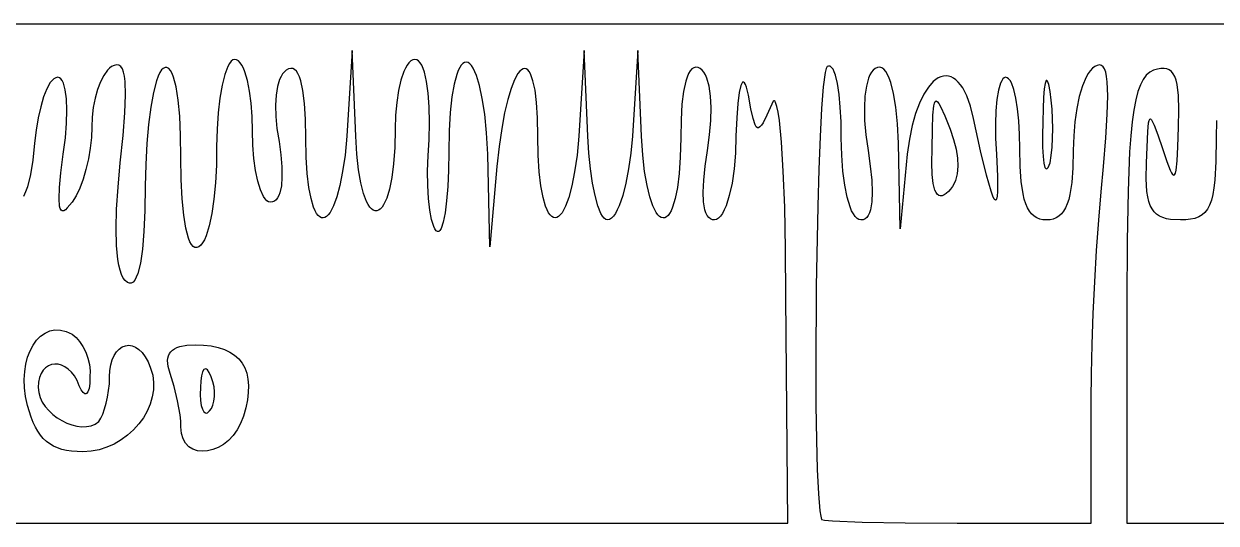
# Model space of a CAD drawing. Extents: x 27 to 7227, y -6929 to 395.
# Drawn here: x 2625 to 3155, y -6135 to -5913 of the extents above; entities that cross this region are included whole.
import ezdxf

# ---------------------------------------------------------------- set-up
doc = ezdxf.new("R2010")
doc.units = 0

msp = doc.modelspace()

# ---------------------------------------------------------------- linework, layer by layer
at = {"layer": 'Layer 1'}
for p, q in [((27.4645, -5913.03305), (3627.1245, -5913.03305)), ((2770.6638, -5924.93895), (2768.28255, -5963.03895)), ((2772.2513, -5963.03895), (2770.6638, -5924.93895)), ((2873.8513, -5924.9389), (2871.47005, -5963.0389)), ((2875.4388, -5963.0389), (2873.8513, -5924.9389)), ((2897.6638, -5924.9389), (2895.28255, -5963.0389)), ((2899.2513, -5963.0389), (2897.6638, -5924.9389)), ((2661.765071, -5933.665451), (2660.134162, -5935.964541)), ((2662.624708, -5932.778101), (2661.765071, -5933.665451)), ((2663.5076, -5932.0826), (2662.624708, -5932.778101)), ((2664.773027, -5931.517509), (2663.5076, -5932.0826)), ((2665.891951, -5931.319839), (2664.773027, -5931.517509)), ((2666.866697, -5931.503543), (2665.891951, -5931.319839)), ((2667.699592, -5932.082572), (2666.866697, -5931.503543)), ((2668.392961, -5933.07088), (2667.699592, -5932.082572)), ((2668.949128, -5934.482418), (2668.392961, -5933.07088)), ((2685.783178, -5933.56938), (2685.04582, -5934.73675)), ((2686.52635, -5932.8764), (2685.783178, -5933.56938)), ((2687.400328, -5932.493672), (2686.52635, -5932.8764)), ((2688.234773, -5932.530687), (2687.400328, -5932.493672)), ((2689.02736, -5932.979305), (2688.234773, -5932.530687)), ((2689.775764, -5933.831388), (2689.02736, -5932.979305)), ((2690.477659, -5935.078795), (2689.775764, -5933.831388)), ((2715.361799, -5931.971078), (2714.020796, -5935.563105)), ((2716.070089, -5930.6605), (2715.361799, -5931.971078)), ((2716.79582, -5929.6999), (2716.070089, -5930.6605)), ((2717.533178, -5929.109044), (2716.79582, -5929.6999)), ((2718.27635, -5928.9077), (2717.533178, -5929.109044)), ((2719.150328, -5929.072419), (2718.27635, -5928.9077)), ((2719.984773, -5929.555722), (2719.150328, -5929.072419)), ((2720.77736, -5930.341333), (2719.984773, -5929.555722)), ((2721.525764, -5931.412973), (2720.77736, -5930.341333)), ((2722.227659, -5932.754364), (2721.525764, -5931.412973)), ((2722.88072, -5934.349228), (2722.227659, -5932.754364)), ((2741.2951, -5933.6702), (2740.439726, -5934.375583)), ((2742.308798, -5933.093305), (2741.2951, -5933.6702)), ((2743.265522, -5932.850109), (2742.308798, -5933.093305)), ((2744.164111, -5932.939449), (2743.265522, -5932.850109)), ((2745.003401, -5933.360163), (2744.164111, -5932.939449)), ((2745.782229, -5934.111087), (2745.003401, -5933.360163)), ((2794.309644, -5932.73019), (2793.589532, -5934.307418)), ((2795.071612, -5931.40062), (2794.309644, -5932.73019)), ((2795.870789, -5930.336151), (2795.071612, -5931.40062)), ((2796.702521, -5929.554222), (2795.870789, -5930.336151)), ((2797.562158, -5929.072275), (2796.702521, -5929.554222)), ((2798.44505, -5928.90775), (2797.562158, -5929.072275)), ((2799.30992, -5929.073438), (2798.44505, -5928.90775)), ((2800.117816, -5929.563524), (2799.30992, -5929.073438)), ((2800.867577, -5930.367545), (2800.117816, -5929.563524)), ((2801.558038, -5931.475036), (2800.867577, -5930.367545)), ((2802.188039, -5932.875533), (2801.558038, -5931.475036)), ((2802.756415, -5934.558571), (2802.188039, -5932.875533)), ((2817.744042, -5933.871621), (2817.096818, -5935.578251)), ((2818.423675, -5932.482704), (2817.744042, -5933.871621)), ((2819.130633, -5931.411209), (2818.423675, -5932.482704)), ((2819.859828, -5930.656847), (2819.130633, -5931.411209)), ((2820.606173, -5930.219326), (2819.859828, -5930.656847)), ((2821.364581, -5930.098356), (2820.606173, -5930.219326)), ((2822.129966, -5930.293646), (2821.364581, -5930.098356)), ((2822.89724, -5930.804905), (2822.129966, -5930.293646)), ((2823.661316, -5931.631842), (2822.89724, -5930.804905)), ((2824.417108, -5932.774167), (2823.661316, -5931.631842)), ((2825.883491, -5936.003818), (2824.417108, -5932.774167)), ((2845.871637, -5933.4717), (2845.121196, -5934.171127)), ((2846.608126, -5933.055977), (2845.871637, -5933.4717)), ((2847.326592, -5932.927156), (2846.608126, -5933.055977)), ((2848.022967, -5933.088433), (2847.326592, -5932.927156)), ((2848.69318, -5933.543007), (2848.022967, -5933.088433)), ((2849.333162, -5934.294074), (2848.69318, -5933.543007)), ((2920.957921, -5934.013007), (2920.240717, -5935.206538)), ((2921.736749, -5933.136898), (2920.957921, -5934.013007)), ((2922.576039, -5932.5817), (2921.736749, -5933.136898)), ((2923.474628, -5932.350901), (2922.576039, -5932.5817)), ((2924.431352, -5932.447988), (2923.474628, -5932.350901)), ((2925.44505, -5932.87645), (2924.431352, -5932.447988)), ((2926.300424, -5933.600437), (2925.44505, -5932.87645)), ((2927.079059, -5934.575571), (2926.300424, -5933.600437)), ((2981.361787, -5932.841678), (2980.937249, -5934.626358)), ((2981.80115, -5932.0831), (2981.361787, -5932.841678)), ((2982.526493, -5931.829247), (2981.80115, -5932.0831)), ((2983.213467, -5931.949787), (2982.526493, -5931.829247)), ((2983.860908, -5932.428442), (2983.213467, -5931.949787)), ((2984.467654, -5933.248934), (2983.860908, -5932.428442)), ((2985.032542, -5934.394986), (2984.467654, -5933.248934)), ((3002.377026, -5933.600787), (3001.598391, -5934.575921)), ((3003.2324, -5932.8768), (3002.377026, -5933.600787)), ((3004.255197, -5932.45764), (3003.2324, -5932.8768)), ((3005.238463, -5932.38846), (3004.255197, -5932.45764)), ((3006.179871, -5932.665771), (3005.238463, -5932.38846)), ((3007.077098, -5933.286084), (3006.179871, -5932.665771)), ((3007.927816, -5934.245913), (3007.077098, -5933.286084)), ((3098.858971, -5933.881342), (3097.921238, -5935.208395)), ((3099.840888, -5932.833342), (3098.858971, -5933.881342)), ((3100.8635, -5932.083), (3099.840888, -5932.833342)), ((3101.9894, -5931.518297), (3100.8635, -5932.083)), ((3102.987401, -5931.32334), (3101.9894, -5931.518297)), ((3103.859829, -5931.514407), (3102.987401, -5931.32334)), ((3104.609008, -5932.107777), (3103.859829, -5931.514407)), ((3105.237264, -5933.119726), (3104.609008, -5932.107777)), ((3105.746923, -5934.566534), (3105.237264, -5933.119726)), ((3127.0572, -5933.6694), (3125.353816, -5934.601514)), ((3128.760391, -5933.178538), (3127.0572, -5933.6694)), ((3130.301963, -5932.905104), (3128.760391, -5933.178538)), ((3131.687731, -5932.861887), (3130.301963, -5932.905104)), ((3132.923509, -5933.061678), (3131.687731, -5932.861887)), ((3134.015109, -5933.517267), (3132.923509, -5933.061678)), ((3134.968345, -5934.241445), (3134.015109, -5933.517267)), ((2636.296859, -5939.201538), (2634.755869, -5941.951749)), ((2637.110374, -5938.195013), (2636.296859, -5939.201538)), ((2637.94947, -5937.455913), (2637.110374, -5938.195013)), ((2638.811821, -5937.000516), (2637.94947, -5937.455913)), ((2639.6951, -5936.8451), (2638.811821, -5937.000516)), ((2640.410754, -5937.010399), (2639.6951, -5936.8451)), ((2641.067109, -5937.497769), (2640.410754, -5937.010399)), ((2641.660678, -5938.294421), (2641.067109, -5937.497769)), ((2642.187971, -5939.387566), (2641.660678, -5938.294421)), ((2658.652082, -5938.877547), (2657.356037, -5942.30215)), ((2660.134162, -5935.964541), (2658.652082, -5938.877547)), ((2669.37042, -5936.331141), (2668.949128, -5934.482418)), ((2669.659162, -5938.631), (2669.37042, -5936.331141)), ((2669.848298, -5944.639938), (2669.659162, -5938.631)), ((2683.611799, -5938.383034), (2682.270796, -5943.592012)), ((2684.320089, -5936.350602), (2683.611799, -5938.383034)), ((2685.04582, -5934.73675), (2684.320089, -5936.350602)), ((2691.13072, -5936.713388), (2690.477659, -5935.078795)), ((2692.281037, -5941.111575), (2691.13072, -5936.713388)), ((2714.020796, -5935.563105), (2712.819319, -5940.31785)), ((2724.031037, -5938.234263), (2722.88072, -5934.349228)), ((2724.958113, -5942.937851), (2724.031037, -5938.234263)), ((2738.343342, -5937.738169), (2737.360456, -5940.925571)), ((2738.961522, -5936.418869), (2738.343342, -5937.738169)), ((2739.661091, -5935.294907), (2738.961522, -5936.418869)), ((2740.439726, -5934.375583), (2739.661091, -5935.294907)), ((2746.499433, -5935.191059), (2745.782229, -5934.111087)), ((2747.153851, -5936.598918), (2746.499433, -5935.191059)), ((2747.744319, -5938.3335), (2747.153851, -5936.598918)), ((2748.728755, -5942.778184), (2747.744319, -5938.3335)), ((2792.293487, -5938.135088), (2791.220685, -5942.744103)), ((2793.589532, -5934.307418), (2792.293487, -5938.135088)), ((2803.703644, -5938.730413), (2802.756415, -5934.558571)), ((2804.390424, -5943.906847), (2803.703644, -5938.730413)), ((2817.096818, -5935.578251), (2815.919952, -5939.945815)), ((2827.255695, -5940.491532), (2825.883491, -5936.003818)), ((2842.826853, -5937.939656), (2841.302136, -5941.811907)), ((2844.360872, -5935.15106), (2842.826853, -5937.939656)), ((2845.121196, -5934.171127), (2844.360872, -5935.15106)), ((2849.938845, -5935.344833), (2849.333162, -5934.294074)), ((2851.03103, -5938.358216), (2849.938845, -5935.344833)), ((2851.937179, -5942.608733), (2851.03103, -5938.358216)), ((2918.995831, -5938.531913), (2918.011395, -5943.085117)), ((2919.586299, -5936.714002), (2918.995831, -5938.531913)), ((2920.240717, -5935.206538), (2919.586299, -5936.714002)), ((2927.778628, -5935.792551), (2927.079059, -5934.575571)), ((2928.396808, -5937.242075), (2927.778628, -5935.792551)), ((2929.379694, -5940.801548), (2928.396808, -5937.242075)), ((2944.28111, -5939.048236), (2943.883847, -5939.572426)), ((2944.692325, -5938.944949), (2944.28111, -5939.048236)), ((2945.115167, -5939.263727), (2944.692325, -5938.944949)), ((2945.547311, -5940.005734), (2945.115167, -5939.263727)), ((2980.937249, -5934.626358), (2980.136135, -5941.006598)), ((2985.554409, -5935.850321), (2985.032542, -5934.394986)), ((2986.464431, -5939.623725), (2985.554409, -5935.850321)), ((3000.280642, -5937.242425), (2999.297756, -5940.801898)), ((3000.898822, -5935.792901), (3000.280642, -5937.242425)), ((3001.598391, -5934.575921), (3000.898822, -5935.792901)), ((3008.729701, -5935.541767), (3007.927816, -5934.245913)), ((3009.480427, -5937.170159), (3008.729701, -5935.541767)), ((3010.177669, -5939.1276), (3009.480427, -5937.170159)), ((3011.402397, -5944.015677), (3010.177669, -5939.1276)), ((3029.062404, -5938.772004), (3026.882107, -5941.187943)), ((3030.18082, -5937.857838), (3029.062404, -5938.772004)), ((3031.3113, -5937.143225), (3030.18082, -5937.857838)), ((3032.448756, -5936.630925), (3031.3113, -5937.143225)), ((3033.588101, -5936.323699), (3032.448756, -5936.630925)), ((3034.724249, -5936.224309), (3033.588101, -5936.323699)), ((3035.852112, -5936.335517), (3034.724249, -5936.224309)), ((3036.966603, -5936.660084), (3035.852112, -5936.335517)), ((3038.062637, -5937.200771), (3036.966603, -5936.660084)), ((3039.135125, -5937.96034), (3038.062637, -5937.200771)), ((3040.178981, -5938.941553), (3039.135125, -5937.96034)), ((3041.189118, -5940.147171), (3040.178981, -5938.941553)), ((3059.494807, -5938.362945), (3058.993287, -5939.499694)), ((3060.028883, -5937.530827), (3059.494807, -5938.362945)), ((3060.590864, -5937.01962), (3060.028883, -5937.530827)), ((3061.1761, -5936.8456), (3060.590864, -5937.01962)), ((3061.901443, -5937.010319), (3061.1761, -5936.8456)), ((3062.588417, -5937.493622), (3061.901443, -5937.010319)), ((3063.235858, -5938.279233), (3062.588417, -5937.493622)), ((3063.842604, -5939.350873), (3063.235858, -5938.279233)), ((3079.311078, -5938.325854), (3078.830488, -5939.524231)), ((3079.573465, -5938.235355), (3079.311078, -5938.325854)), ((3079.84748, -5938.494834), (3079.573465, -5938.235355)), ((3080.421088, -5940.096279), (3079.84748, -5938.494834)), ((3097.031176, -5936.795898), (3095.408019, -5940.67784)), ((3097.921238, -5935.208395), (3097.031176, -5936.795898)), ((3106.14031, -5936.464479), (3105.746923, -5934.566534)), ((3106.41975, -5938.829838), (3106.14031, -5936.464479)), ((3106.646093, -5945.027911), (3106.41975, -5938.829838)), ((3122.421441, -5937.7959), (3121.178497, -5940.193048)), ((3123.810889, -5935.954535), (3122.421441, -5937.7959)), ((3125.353816, -5934.601514), (3123.810889, -5935.954535)), ((3135.789031, -5935.247001), (3134.968345, -5934.241445)), ((3136.482981, -5936.546725), (3135.789031, -5935.247001)), ((3137.056008, -5938.153408), (3136.482981, -5936.546725)), ((3137.513926, -5940.079839), (3137.056008, -5938.153408)), ((2634.755869, -5941.951749), (2633.345106, -5945.576325)), ((2643.02978, -5942.412173), (2642.187971, -5939.387566)), ((2643.564631, -5946.469275), (2643.02978, -5942.412173)), ((2657.356037, -5942.30215), (2656.283235, -5946.136028)), ((2669.535139, -5952.620853), (2669.848298, -5944.639938)), ((2682.270796, -5943.592012), (2681.069319, -5950.140444)), ((2693.208113, -5946.960834), (2692.281037, -5941.111575)), ((2712.819319, -5940.31785), (2711.803877, -5946.077182)), ((2725.643342, -5948.32977), (2724.958113, -5942.937851)), ((2737.360456, -5940.925571), (2736.731037, -5944.7827)), ((2749.44344, -5948.515813), (2748.728755, -5942.778184)), ((2791.220685, -5942.744103), (2790.408331, -5947.994936)), ((2804.807452, -5950.004158), (2804.390424, -5943.906847)), ((2815.919952, -5939.945815), (2814.933772, -5945.587721)), ((2828.493022, -5946.234983), (2827.255695, -5940.491532)), ((2841.302136, -5941.811907), (2839.819277, -5946.742234)), ((2852.624737, -5948.121967), (2851.937179, -5942.608733)), ((2918.011395, -5943.085117), (2917.29671, -5948.838245)), ((2930.009112, -5945.179575), (2929.379694, -5940.801548)), ((2942.799029, -5943.658789), (2942.188214, -5948.466232)), ((2943.502862, -5940.516356), (2942.799029, -5943.658789)), ((2943.883847, -5939.572426), (2943.502862, -5940.516356)), ((2945.986432, -5941.172132), (2945.547311, -5940.005734)), ((2946.8763, -5944.78275), (2945.986432, -5941.172132)), ((2980.136135, -5941.006598), (2979.404785, -5950.688966)), ((2987.188418, -5944.438926), (2986.464431, -5939.623725)), ((2987.717068, -5950.165703), (2987.188418, -5944.438926)), ((2999.297756, -5940.801898), (2998.668337, -5945.179925)), ((3012.38528, -5950.178091), (3011.402397, -5944.015677)), ((3024.811105, -5944.36895), (3022.890094, -5948.292934)), ((3026.882107, -5941.187943), (3024.811105, -5944.36895)), ((3042.16045, -5941.579955), (3041.189118, -5940.147171)), ((3043.087889, -5943.242667), (3042.16045, -5941.579955)), ((3043.966348, -5945.138069), (3043.087889, -5943.242667)), ((3058.10652, -5942.621976), (3057.405787, -5946.76745)), ((3058.993287, -5939.499694), (3058.10652, -5942.621976)), ((3064.929359, -5942.287128), (3063.842604, -5939.350873)), ((3065.839381, -5946.172163), (3064.929359, -5942.287128)), ((3078.424311, -5942.024854), (3078.111152, -5945.762613)), ((3078.830488, -5939.524231), (3078.424311, -5942.024854)), ((3081.0133, -5943.1953), (3080.421088, -5940.096279)), ((3081.534198, -5946.968713), (3081.0133, -5943.1953)), ((3081.0133, -5943.1953), (3081.0133, -5943.1953)), ((3095.408019, -5940.67784), (3094.017406, -5945.378338)), ((3120.07508, -5943.213416), (3119.104213, -5946.924444)), ((3121.178497, -5940.193048), (3120.07508, -5943.213416)), ((3138.107688, -5944.943109), (3137.513926, -5940.079839)), ((2632.083174, -5949.945041), (2630.988676, -5954.927675)), ((2633.345106, -5945.576325), (2632.083174, -5949.945041)), ((2643.764619, -5951.456555), (2643.564631, -5946.469275)), ((2656.283235, -5946.136028), (2655.470881, -5950.276859)), ((2693.893342, -5954.19605), (2693.208113, -5946.960834)), ((2711.803877, -5946.077182), (2711.020979, -5952.682972)), ((2726.068122, -5954.279795), (2725.643342, -5948.32977)), ((2736.731037, -5944.7827), (2736.473689, -5949.235141)), ((2736.473689, -5949.235141), (2736.607014, -5954.208481)), ((2749.879072, -5955.537084), (2749.44344, -5948.515813)), ((2790.408331, -5947.994936), (2789.893634, -5953.748061)), ((2814.933772, -5945.587721), (2814.178973, -5952.506295)), ((2829.554779, -5953.231845), (2828.493022, -5946.234983)), ((2839.819277, -5946.742234), (2838.410832, -5952.705057)), ((2853.061146, -5954.923496), (2852.624737, -5948.121967)), ((2917.29671, -5948.838245), (2916.861078, -5955.763392)), ((2930.266461, -5950.301743), (2930.009112, -5945.179575)), ((2942.188214, -5948.466232), (2941.68902, -5954.929386)), ((2947.97079, -5950.813388), (2946.8763, -5944.78275)), ((2957.195, -5948.7515), (2955.058696, -5953.659713)), ((2957.789537, -5947.490531), (2957.195, -5948.7515)), ((2958.085353, -5947.247887), (2957.789537, -5947.490531)), ((2958.379424, -5947.25857), (2958.085353, -5947.247887)), ((2958.67117, -5947.518657), (2958.379424, -5947.25857)), ((2958.960009, -5948.024223), (2958.67117, -5947.518657)), ((2959.526641, -5949.756097), (2958.960009, -5948.024223)), ((2960.074669, -5952.422798), (2959.526641, -5949.756097)), ((2998.668337, -5945.179925), (2998.410989, -5950.302093)), ((3022.890094, -5948.292934), (3021.159767, -5952.937803)), ((3028.865645, -5953.617948), (3029.257869, -5949.512771)), ((3029.257869, -5949.512771), (3029.551068, -5948.274088)), ((3029.551068, -5948.274088), (3029.919844, -5947.565606)), ((3029.919844, -5947.565606), (3030.372336, -5947.378023)), ((3030.372336, -5947.378023), (3030.916682, -5947.702038)), ((3030.916682, -5947.702038), (3031.561023, -5948.528347)), ((3031.561023, -5948.528347), (3032.313496, -5949.847649)), ((3032.313496, -5949.847649), (3034.175398, -5953.928025)), ((3045.555979, -5949.637987), (3043.966348, -5945.138069)), ((3046.88865, -5955.1018), (3045.555979, -5949.637987)), ((3057.405787, -5946.76745), (3056.928297, -5951.805893)), ((3066.563368, -5950.875751), (3065.839381, -5946.172163)), ((3078.111152, -5945.762613), (3077.909613, -5950.672399)), ((3081.906269, -5951.058386), (3081.534198, -5946.968713)), ((3094.017406, -5945.378338), (3092.887243, -5950.748562)), ((3106.444555, -5953.29098), (3106.646093, -5945.027911)), ((3119.104213, -5946.924444), (3118.25892, -5951.39357)), ((3138.310777, -5951.238856), (3138.107688, -5944.943109)), ((2630.988676, -5954.927675), (2630.080217, -5960.394002)), ((2643.601838, -5957.271697), (2643.764619, -5951.456555)), ((2654.956184, -5954.622324), (2654.77635, -5959.0701)), ((2655.470881, -5950.276859), (2654.956184, -5954.622324)), ((2668.738288, -5962.685367), (2669.535139, -5952.620853)), ((2681.069319, -5950.140444), (2680.053877, -5957.805089)), ((2694.318122, -5962.75211), (2693.893342, -5954.19605)), ((2711.020979, -5952.682972), (2710.517134, -5959.977088)), ((2726.21385, -5960.6577), (2726.068122, -5954.279795)), ((2736.607014, -5954.208481), (2737.149617, -5959.628305)), ((2789.893634, -5953.748061), (2789.7138, -5959.86395)), ((2804.945428, -5956.938631), (2804.807452, -5950.004158)), ((2814.178973, -5952.506295), (2813.696251, -5960.703863)), ((2830.40027, -5961.479792), (2829.554779, -5953.231845)), ((2838.410832, -5952.705057), (2837.109359, -5959.674796)), ((2853.21385, -5963.0389), (2853.061146, -5954.923496)), ((2930.133136, -5956.093638), (2930.266461, -5950.301743)), ((2941.68902, -5954.929386), (2941.32005, -5963.03895)), ((2948.93506, -5955.225516), (2947.97079, -5950.813388)), ((2949.862126, -5958.037742), (2948.93506, -5955.225516)), ((2955.058696, -5953.659713), (2953.350274, -5957.061049)), ((2960.599443, -5955.992932), (2960.074669, -5952.422798)), ((2979.404785, -5950.688966), (2978.750173, -5963.138612)), ((2988.041079, -5956.673835), (2987.717068, -5950.165703)), ((2998.410989, -5950.302093), (2998.544314, -5956.093988)), ((3013.107716, -5957.586934), (3012.38528, -5950.178091)), ((3021.159767, -5952.937803), (3019.660821, -5958.281465)), ((3028.678059, -5959.955552), (3028.865645, -5953.617948)), ((3034.175398, -5953.928025), (3036.5675, -5959.86875)), ((3050.131846, -5969.587725), (3046.88865, -5955.1018)), ((3056.928297, -5951.805893), (3056.711256, -5957.607081)), ((3067.092018, -5956.26767), (3066.563368, -5950.875751)), ((3077.909613, -5950.672399), (3077.8383, -5956.6891)), ((3082.129511, -5955.334094), (3081.906269, -5951.058386)), ((3092.887243, -5950.748562), (3092.045434, -5956.639683)), ((3105.833739, -5963.749268), (3106.444555, -5953.29098)), ((3118.25892, -5951.39357), (3117.532225, -5956.688231)), ((3138.1697, -5959.0694), (3138.310777, -5951.238856)), ((2630.080217, -5960.394002), (2629.3764, -5966.2138)), ((2643.048384, -5963.812384), (2643.601838, -5957.271697)), ((2654.77635, -5959.0701), (2654.596516, -5963.660503)), ((2680.053877, -5957.805089), (2679.270979, -5966.362707)), ((2710.517134, -5959.977088), (2710.33885, -5967.8014)), ((2737.149617, -5959.628305), (2738.1201, -5965.4202)), ((2750.02635, -5963.8327), (2749.879072, -5955.537084)), ((2789.7138, -5959.86395), (2789.535129, -5968.12295)), ((2804.79505, -5964.62655), (2804.945428, -5956.938631)), ((2837.109359, -5959.674796), (2835.947413, -5967.62587)), ((2916.861078, -5955.763392), (2916.7138, -5963.83265)), ((2929.590533, -5962.480845), (2930.133136, -5956.093638)), ((2950.340776, -5958.849705), (2949.862126, -5958.037742)), ((2950.845006, -5959.268669), (2950.340776, -5958.849705)), ((2951.386444, -5959.29696), (2950.845006, -5959.268669)), ((2951.976717, -5958.936903), (2951.386444, -5959.29696)), ((2952.627451, -5958.190824), (2951.976717, -5958.936903)), ((2953.350274, -5957.061049), (2952.627451, -5958.190824)), ((2961.560625, -5965.717925), (2960.599443, -5955.992932)), ((2988.15115, -5963.8331), (2988.041079, -5956.673835)), ((2998.544314, -5956.093988), (2999.086917, -5962.481195)), ((3013.5511, -5966.2143), (3013.107716, -5957.586934)), ((3019.660821, -5958.281465), (3018.43395, -5964.301828)), ((3028.63, -5968.6), (3028.678059, -5959.955552)), ((3036.5675, -5959.86875), (3038.128645, -5964.480871)), ((3056.711256, -5957.607081), (3056.791871, -5964.040791)), ((3067.416029, -5962.217695), (3067.092018, -5956.26767)), ((3077.8383, -5956.6891), (3077.649164, -5962.780201)), ((3082.203925, -5959.665612), (3082.129511, -5955.334094)), ((3082.129511, -5963.922717), (3082.203925, -5959.665612)), ((3092.045434, -5956.639683), (3091.519884, -5962.902872)), ((3117.532225, -5956.688231), (3116.917151, -5962.875867)), ((3124.440305, -5960.892566), (3124.817027, -5957.099)), ((3124.817027, -5957.099), (3125.06643, -5955.989958)), ((3125.06643, -5955.989958), (3125.370481, -5955.398325)), ((3125.370481, -5955.398325), (3125.739645, -5955.318289)), ((3125.739645, -5955.318289), (3126.184385, -5955.744035)), ((3126.184385, -5955.744035), (3127.342454, -5958.089622)), ((3127.342454, -5958.089622), (3128.928404, -5962.388579)), ((3137.862742, -5967.71537), (3138.1697, -5959.0694)), ((3154.984228, -5955.990535), (3154.8385, -5963.8319)), ((2642.07635, -5970.9763), (2643.048384, -5963.812384)), ((2654.596516, -5963.660503), (2654.081819, -5968.409044)), ((2667.47635, -5974.9451), (2668.738288, -5962.685367)), ((2694.46385, -5972.5639), (2694.318122, -5962.75211)), ((2726.392134, -5967.035605), (2726.21385, -5960.6577)), ((2738.1201, -5965.4202), (2738.86114, -5971.365559)), ((2750.187774, -5972.326174), (2750.02635, -5963.8327)), ((2768.28255, -5963.03895), (2767.423494, -5971.428167)), ((2772.709024, -5971.104544), (2772.2513, -5963.03895)), ((2804.345465, -5971.705157), (2804.79505, -5964.62655)), ((2813.696251, -5960.703863), (2813.5263, -5970.18275)), ((2830.9888, -5970.9765), (2830.40027, -5961.479792)), ((2853.375274, -5971.55), (2853.21385, -5963.0389)), ((2871.47005, -5963.0389), (2870.610994, -5971.55)), ((2875.879083, -5970.567125), (2875.4388, -5963.0389)), ((2895.28255, -5963.0389), (2894.544611, -5970.567125)), ((2899.839822, -5971.428125), (2899.2513, -5963.0389)), ((2916.7138, -5963.83265), (2916.543849, -5972.326133)), ((2928.62005, -5969.38895), (2929.590533, -5962.480845)), ((2941.32005, -5963.03895), (2941.10611, -5970.567175)), ((2962.372979, -5978.679928), (2961.560625, -5965.717925)), ((2978.750173, -5963.138612), (2978.179278, -5977.820684)), ((2988.330984, -5971.555095), (2988.15115, -5963.8331)), ((2999.086917, -5962.481195), (3000.0574, -5969.3893)), ((3018.43395, -5964.301828), (3017.51985, -5970.9768)), ((3038.128645, -5964.480871), (3039.234004, -5968.786034)), ((3056.791871, -5964.040791), (3057.20735, -5970.9768)), ((3067.5261, -5968.5956), (3067.416029, -5962.217695)), ((3077.649164, -5962.780201), (3077.664667, -5967.91322)), ((3081.906269, -5967.975183), (3082.129511, -5963.922717)), ((3091.519884, -5962.902872), (3091.3385, -5969.3893)), ((3104.83225, -5976.533), (3105.833739, -5963.749268)), ((3116.917151, -5962.875867), (3116.406721, -5970.023914)), ((3123.8822, -5974.9444), (3124.440305, -5960.892566)), ((3128.928404, -5962.388579), (3131.02595, -5968.5944)), ((3154.8385, -5963.8319), (3154.709826, -5974.28864)), ((2629.3764, -5966.2138), (2628.629159, -5973.700152)), ((2641.074861, -5979.319993), (2642.07635, -5970.9763)), ((2654.081819, -5968.409044), (2653.269465, -5973.176194)), ((2679.270979, -5966.362707), (2678.767134, -5975.590058)), ((2710.33885, -5967.8014), (2710.193122, -5975.9947)), ((2726.895979, -5972.98563), (2726.392134, -5967.035605)), ((2773.457428, -5978.041137), (2772.709024, -5971.104544)), ((2789.535129, -5968.12295), (2789.028571, -5975.334338)), ((2813.5263, -5970.18275), (2813.417779, -5978.194664)), ((2831.78255, -6012.2515), (2830.9888, -5970.9765)), ((2835.947413, -5967.62587), (2834.95755, -5976.5327)), ((2876.579816, -5977.574455), (2875.879083, -5970.567125)), ((2894.544611, -5970.567125), (2893.546222, -5977.574455)), ((2927.61701, -5976.416445), (2928.62005, -5969.38895)), ((2941.10611, -5970.567175), (2940.501495, -5977.574505)), ((3000.0574, -5969.3893), (3001.06044, -5976.416795)), ((3014.34485, -6004.3143), (3013.5511, -5966.2143)), ((3017.51985, -5970.9768), (3014.34485, -6004.3143)), ((3028.481172, -5974.887938), (3028.63, -5968.59995)), ((3028.63, -5968.59995), (3028.63, -5968.6)), ((3039.234004, -5968.786034), (3039.874275, -5972.774936)), ((3052.742527, -5980.352958), (3050.131846, -5969.587725)), ((3057.20735, -5970.9768), (3057.610426, -5980.973101)), ((3067.679577, -5976.568757), (3067.5261, -5968.5956)), ((3077.664667, -5967.91322), (3077.866205, -5972.023045)), ((3081.534198, -5971.692785), (3081.906269, -5967.975183)), ((3091.3385, -5969.3893), (3091.185021, -5977.100459)), ((3116.406721, -5970.023914), (3115.671891, -5987.470999)), ((3131.02595, -5968.5944), (3132.895603, -5974.273121)), ((3137.499973, -5974.063813), (3137.862742, -5967.71537)), ((2628.629159, -5973.700152), (2627.565658, -5980.116812)), ((2653.269465, -5973.176194), (2652.196662, -5977.822425)), ((2666.47331, -5985.759946), (2667.47635, -5974.9451)), ((2678.767134, -5975.590058), (2678.58885, -5985.2639)), ((2694.609578, -5982.375719), (2694.46385, -5972.5639)), ((2710.193122, -5975.9947), (2709.768342, -5983.788028)), ((2727.678877, -5978.377549), (2726.895979, -5972.98563)), ((2738.86114, -5971.365559), (2739.28592, -5976.669105)), ((2750.648015, -5979.65344), (2750.187774, -5972.326174)), ((2767.423494, -5971.428167), (2766.358639, -5978.732566)), ((2789.028571, -5975.334338), (2788.238309, -5981.4923)), ((2804.174933, -5978.54193), (2804.345465, -5971.705157)), ((2853.835515, -5978.926286), (2853.375274, -5971.55)), ((2870.610994, -5971.55), (2869.546139, -5978.926286)), ((2900.685307, -5978.732532), (2899.839822, -5971.428125)), ((2916.543849, -5972.326133), (2916.061125, -5979.653406)), ((2926.995343, -5982.597475), (2927.61701, -5976.416445)), ((2988.845681, -5978.579466), (2988.330984, -5971.555095)), ((3001.06044, -5976.416795), (3001.682107, -5982.597825)), ((3028.63, -5980.059716), (3028.481172, -5974.887938)), ((3040.040156, -5976.438275), (3039.722346, -5979.766748)), ((3039.874275, -5972.774936), (3040.040156, -5976.438275)), ((3077.866205, -5972.023045), (3078.235175, -5975.044563)), ((3078.235175, -5975.044563), (3078.752973, -5976.91266)), ((3080.160639, -5976.928141), (3081.0133, -5974.9453)), ((3081.0133, -5974.9453), (3081.534198, -5971.692785)), ((3123.781447, -5981.961026), (3123.8822, -5974.9444)), ((3132.895603, -5974.273121), (3134.374583, -5978.1566)), ((3137.025584, -5978.198443), (3137.499973, -5974.063813)), ((3154.709826, -5974.28864), (3154.25559, -5982.596667)), ((2627.565658, -5980.116812), (2626.167294, -5985.510285)), ((2640.464045, -5985.933555), (2641.074861, -5979.319993)), ((2652.196662, -5977.822425), (2650.900618, -5982.208209)), ((2728.694319, -5983.081138), (2727.678877, -5978.377549)), ((2739.375837, -5981.284326), (2739.112287, -5985.164713)), ((2739.28592, -5976.669105), (2739.375837, -5981.284326)), ((2751.371031, -5985.820311), (2750.648015, -5979.65344)), ((2766.358639, -5978.732566), (2765.124026, -5984.946334)), ((2774.452328, -5983.854544), (2773.457428, -5978.041137)), ((2788.238309, -5981.4923), (2787.208527, -5986.591022)), ((2804.26485, -5984.969435), (2804.174933, -5978.54193)), ((2813.417779, -5978.194664), (2813.10462, -5985.462438)), ((2834.95755, -5976.5327), (2831.78255, -6012.2515)), ((2854.558531, -5985.167759), (2853.835515, -5978.926286)), ((2869.546139, -5978.926286), (2868.311526, -5985.167759)), ((2877.50379, -5983.91206), (2876.579816, -5977.574455)), ((2893.546222, -5977.574455), (2892.324591, -5983.91206)), ((2901.747059, -5984.946307), (2900.685307, -5978.732532)), ((2916.061125, -5979.653406), (2915.306323, -5985.820284)), ((2940.501495, -5977.574505), (2939.562018, -5983.91211)), ((2962.999297, -5994.627791), (2962.372979, -5978.679928)), ((2978.179278, -5977.820684), (2977.699075, -5994.200331)), ((2989.658035, -5984.803891), (2988.845681, -5978.579466)), ((3029.076484, -5984.115282), (3028.63, -5980.059716)), ((3039.722346, -5979.766748), (3038.911543, -5982.751053)), ((3054.757899, -5987.471908), (3052.742527, -5980.352958)), ((3057.610426, -5980.973101), (3057.604226, -5987.695173)), ((3068.158612, -5983.267573), (3067.679577, -5976.568757)), ((3078.752973, -5976.91266), (3079.061869, -5977.393828)), ((3079.061869, -5977.393828), (3079.400995, -5977.562223)), ((3079.400995, -5977.562223), (3079.768027, -5977.409708)), ((3079.768027, -5977.409708), (3080.160639, -5976.928141)), ((3091.185021, -5977.100459), (3090.705981, -5983.602394)), ((3103.681933, -5987.772539), (3104.83225, -5976.533)), ((3134.374583, -5978.1566), (3134.985011, -5979.398963)), ((3134.985011, -5979.398963), (3135.518699, -5980.161123)), ((3135.518699, -5980.161123), (3135.982624, -5980.432615)), ((3135.982624, -5980.432615), (3136.383762, -5980.202975)), ((3136.383762, -5980.202975), (3136.72909, -5979.461739)), ((3136.72909, -5979.461739), (3137.025584, -5978.198443)), ((2626.167294, -5985.510285), (2625.336724, -5987.837859)), ((2640.262507, -5990.872798), (2640.464045, -5985.933555)), ((2649.418537, -5986.194019), (2647.787629, -5989.640325)), ((2650.900618, -5982.208209), (2649.418537, -5986.194019)), ((2665.851643, -5995.532998), (2666.47331, -5985.759946)), ((2678.58885, -5985.2639), (2678.443122, -5996.123717)), ((2695.034358, -5990.931792), (2694.609578, -5982.375719)), ((2709.768342, -5983.788028), (2709.083113, -5991.004648)), ((2729.895796, -5986.966172), (2728.694319, -5983.081138)), ((2731.236799, -5989.902427), (2729.895796, -5986.966172)), ((2739.112287, -5985.164713), (2738.476667, -5988.263754)), ((2752.320776, -5990.832602), (2751.371031, -5985.820311)), ((2765.124026, -5984.946334), (2763.755702, -5990.063657)), ((2775.649542, -5988.550578), (2774.452328, -5983.854544)), ((2787.208527, -5986.591022), (2785.983408, -5990.624691)), ((2804.596612, -5990.820238), (2804.26485, -5984.969435)), ((2813.10462, -5985.462438), (2812.605426, -5991.837242)), ((2855.508276, -5990.274419), (2854.558531, -5985.167759)), ((2868.311526, -5985.167759), (2866.943202, -5990.274419)), ((2878.6138, -5989.431113), (2877.50379, -5983.91206)), ((2892.324591, -5983.91206), (2890.916925, -5989.431113)), ((2902.984384, -5990.063635), (2901.747059, -5984.946307)), ((2915.306323, -5985.820284), (2914.320141, -5990.83258)), ((2926.764349, -5987.904137), (2926.995343, -5982.597475)), ((2939.562018, -5983.91211), (2938.343487, -5989.431163)), ((2990.730837, -5990.12605), (2989.658035, -5984.803891)), ((3001.682107, -5982.597825), (3001.913101, -5987.904487)), ((3029.820625, -5987.054638), (3029.076484, -5984.115282)), ((3030.304316, -5988.105736), (3029.820625, -5987.054638)), ((3036.750628, -5986.561847), (3035.77375, -5987.64995)), ((3037.598445, -5985.381888), (3036.750628, -5986.561847)), ((3038.318362, -5984.111236), (3037.598445, -5985.381888)), ((3038.911543, -5982.751053), (3038.318362, -5984.111236)), ((3068.991111, -5988.75716), (3068.158612, -5983.267573)), ((3090.705981, -5983.602394), (3089.873476, -5988.950913)), ((3124.117873, -5987.619595), (3123.781447, -5981.961026)), ((3153.874412, -5986.017583), (3153.373473, -5988.988526)), ((3154.25559, -5982.596667), (3153.874412, -5986.017583)), ((2625.336724, -5987.837859), (2624.415462, -5989.927075)), ((2640.48885, -5994.193531), (2640.262507, -5990.872798)), ((2647.787629, -5989.640325), (2646.0451, -5992.4076)), ((2695.719587, -5998.16701), (2695.034358, -5990.931792)), ((2709.083113, -5991.004648), (2708.156037, -5997.467825)), ((2731.945089, -5990.974067), (2731.236799, -5989.902427)), ((2732.67082, -5991.759678), (2731.945089, -5990.974067)), ((2733.408178, -5992.242981), (2732.67082, -5991.759678)), ((2734.15135, -5992.4077), (2733.408178, -5992.242981)), ((2735.137724, -5992.287746), (2734.15135, -5992.4077)), ((2736.014802, -5991.931758), (2735.137724, -5992.287746)), ((2736.78491, -5991.345551), (2736.014802, -5991.931758)), ((2737.450373, -5990.534939), (2736.78491, -5991.345551)), ((2738.013517, -5989.505735), (2737.450373, -5990.534939)), ((2738.476667, -5988.263754), (2738.013517, -5989.505735)), ((2753.461206, -5994.696126), (2752.320776, -5990.832602)), ((2763.755702, -5990.063657), (2762.28971, -5994.078722)), ((2777.004886, -5992.135052), (2775.649542, -5988.550578)), ((2777.728049, -5993.512271), (2777.004886, -5992.135052)), ((2785.983408, -5990.624691), (2784.607135, -5993.587495)), ((2805.151617, -5995.926904), (2804.596612, -5990.820238)), ((2812.605426, -5991.837242), (2811.9388, -5997.17025)), ((2856.648706, -5994.246265), (2855.508276, -5990.274419)), ((2866.943202, -5990.274419), (2865.47721, -5994.246265)), ((2879.872638, -5993.982782), (2878.6138, -5989.431113)), ((2890.916925, -5989.431113), (2889.360431, -5993.982782)), ((2904.356586, -5994.078704), (2902.984384, -5990.063635)), ((2914.320141, -5990.83258), (2913.143271, -5994.696108)), ((2926.933331, -5992.308525), (2926.764349, -5987.904137)), ((2927.511591, -5995.782735), (2926.933331, -5992.308525)), ((2938.343487, -5989.431163), (2936.901715, -5993.982832)), ((2992.026882, -5994.443621), (2990.730837, -5990.12605)), ((3001.744119, -5992.308875), (3001.165859, -5995.783085)), ((3001.913101, -5987.904487), (3001.744119, -5992.308875)), ((3030.862422, -5988.877782), (3030.304316, -5988.105736)), ((3031.494941, -5989.370775), (3030.862422, -5988.877782)), ((3032.201875, -5989.584716), (3031.494941, -5989.370775)), ((3032.983223, -5989.519603), (3032.201875, -5989.584716)), ((3033.838984, -5989.175438), (3032.983223, -5989.519603)), ((3034.76916, -5988.552221), (3033.838984, -5989.175438)), ((3035.77375, -5987.64995), (3034.76916, -5988.552221)), ((3055.553971, -5989.687281), (3054.757899, -5987.471908)), ((3056.215169, -5991.018988), (3055.553971, -5989.687281)), ((3056.746142, -5991.476329), (3056.215169, -5991.018988)), ((3056.964248, -5991.380019), (3056.746142, -5991.476329)), ((3057.151542, -5991.068606), (3056.964248, -5991.380019)), ((3057.43602, -5989.80512), (3057.151542, -5991.068606)), ((3057.604226, -5987.695173), (3057.43602, -5989.80512)), ((3069.548631, -5991.068841), (3068.991111, -5988.75716)), ((3070.204981, -5993.102631), (3069.548631, -5991.068841)), ((3089.315953, -5991.210081), (3088.6596, -5993.201825)), ((3089.873476, -5988.950913), (3089.315953, -5991.210081)), ((3102.624633, -6000.370153), (3103.681933, -5987.772539)), ((3115.671891, -5987.470999), (3115.271921, -6009.568992)), ((3124.470376, -5989.980304), (3124.117873, -5987.619595)), ((3124.956591, -5992.050333), (3124.470376, -5989.980304)), ((3125.584657, -5993.845959), (3124.956591, -5992.050333)), ((3152.739985, -5991.538563), (3151.961156, -5993.696762)), ((3153.373473, -5988.988526), (3152.739985, -5991.538563)), ((2640.76829, -5995.264398), (2640.48885, -5994.193531)), ((2641.161677, -5995.951567), (2640.76829, -5995.264398)), ((2641.671336, -5996.262014), (2641.161677, -5995.951567)), ((2642.299592, -5996.202716), (2641.671336, -5996.262014)), ((2643.048771, -5995.78065), (2642.299592, -5996.202716)), ((2643.921199, -5995.00279), (2643.048771, -5995.78065)), ((2646.0451, -5992.4076), (2643.921199, -5995.00279)), ((2665.620649, -6004.189842), (2665.851643, -5995.532998)), ((2678.443122, -5996.123717), (2678.018342, -6005.467339)), ((2708.156037, -5997.467825), (2707.00572, -6003.000824)), ((2754.091665, -5996.198917), (2753.461206, -5994.696126)), ((2754.756278, -5997.416697), (2754.091665, -5996.198917)), ((2755.450541, -5998.350191), (2754.756278, -5997.416697)), ((2760.762095, -5996.985715), (2759.986442, -5998.021868)), ((2762.28971, -5994.078722), (2760.762095, -5996.985715)), ((2778.474176, -5994.61378), (2777.728049, -5993.512271)), ((2779.237744, -5995.440306), (2778.474176, -5994.61378)), ((2780.013229, -5995.992575), (2779.237744, -5995.440306)), ((2780.79511, -5996.271314), (2780.013229, -5995.992575)), ((2781.577862, -5996.27725), (2780.79511, -5996.271314)), ((2782.355964, -5996.011109), (2781.577862, -5996.27725)), ((2783.123892, -5995.473619), (2782.355964, -5996.011109)), ((2783.876123, -5994.665505), (2783.123892, -5995.473619)), ((2784.607135, -5993.587495), (2783.876123, -5994.665505)), ((2805.911261, -6000.122002), (2805.151617, -5995.926904)), ((2811.9388, -5997.17025), (2811.123346, -6001.312633)), ((2857.279165, -5995.806633), (2856.648706, -5994.246265)), ((2857.943778, -5997.083298), (2857.279165, -5995.806633)), ((2858.638041, -5998.07626), (2857.943778, -5997.083298)), ((2863.949595, -5997.083298), (2863.173942, -5998.07626)), ((2865.47721, -5994.246265), (2863.949595, -5997.083298)), ((2881.243097, -5997.418239), (2879.872638, -5993.982782)), ((2881.958557, -5998.670879), (2881.243097, -5997.418239)), ((2887.692316, -5997.418239), (2886.828027, -5998.670879)), ((2888.538, -5995.849339), (2887.692316, -5997.418239)), ((2889.360431, -5993.982782), (2888.538, -5995.849339)), ((2905.82297, -5996.9857), (2904.356586, -5994.078704)), ((2906.578762, -5998.021854), (2905.82297, -5996.9857)), ((2911.816411, -5997.416682), (2911.109452, -5998.350177)), ((2912.496047, -5996.198901), (2911.816411, -5997.416682)), ((2913.143271, -5994.696108), (2912.496047, -5996.198901)), ((2927.957106, -5997.162303), (2927.511591, -5995.782735)), ((2928.508429, -5998.298862), (2927.957106, -5997.162303)), ((2935.292511, -5997.418289), (2934.442563, -5998.670929)), ((2936.114554, -5995.849389), (2935.292511, -5997.418289)), ((2936.901715, -5993.982832), (2936.114554, -5995.849389)), ((2963.402373, -6013.310364), (2962.999297, -5994.627791)), ((2977.699075, -5994.200331), (2977.03865, -6029.912944)), ((2992.746994, -5996.193712), (2992.026882, -5994.443621)), ((2993.508962, -5997.654284), (2992.746994, -5996.193712)), ((2994.308139, -5998.81255), (2993.508962, -5997.654284)), ((3000.720344, -5997.162653), (3000.169021, -5998.299213)), ((3001.165859, -5995.783085), (3000.720344, -5997.162653)), ((3070.963651, -5994.866671), (3070.204981, -5993.102631)), ((3071.828129, -5996.369099), (3070.963651, -5994.866671)), ((3072.801902, -5997.618053), (3071.828129, -5996.369099)), ((3073.88846, -5998.621674), (3072.801902, -5997.618053)), ((3086.062675, -5997.642265), (3084.976119, -5998.634069)), ((3087.036449, -5996.410941), (3086.062675, -5997.642265)), ((3087.900928, -5994.933119), (3087.036449, -5996.410941)), ((3088.6596, -5993.201825), (3087.900928, -5994.933119)), ((3126.362712, -5995.383462), (3125.584657, -5993.845959)), ((3127.298898, -5996.67912), (3126.362712, -5995.383462)), ((3128.401351, -5997.74921), (3127.298898, -5996.67912)), ((3149.91632, -5996.953922), (3148.624732, -5998.111019)), ((3151.024198, -5995.492193), (3149.91632, -5996.953922)), ((3151.961156, -5993.696762), (3151.024198, -5995.492193)), ((2696.646662, -6004.016263), (2695.719587, -5998.16701)), ((2756.169947, -5999.000127), (2755.450541, -5998.350191)), ((2756.909991, -5999.367232), (2756.169947, -5999.000127)), ((2757.666169, -5999.452231), (2756.909991, -5999.367232)), ((2758.433973, -5999.255853), (2757.666169, -5999.452231)), ((2759.208899, -5998.778823), (2758.433973, -5999.255853)), ((2759.986442, -5998.021868), (2759.208899, -5998.778823)), ((2806.85694, -6003.238095), (2805.911261, -6000.122002)), ((2811.123346, -6001.312633), (2810.177667, -6004.115563)), ((2859.357447, -5998.785518), (2858.638041, -5998.07626)), ((2860.097491, -5999.211073), (2859.357447, -5998.785518)), ((2860.853669, -5999.352925), (2860.097491, -5999.211073)), ((2861.621473, -5999.211073), (2860.853669, -5999.352925)), ((2862.396399, -5998.785518), (2861.621473, -5999.211073)), ((2863.173942, -5998.07626), (2862.396399, -5998.785518)), ((2882.68797, -5999.588655), (2881.958557, -5998.670879)), ((2883.426685, -6000.152963), (2882.68797, -5999.588655)), ((2884.17005, -6000.3452), (2883.426685, -6000.152963)), ((2885.062244, -6000.152963), (2884.17005, -6000.3452)), ((2885.949786, -5999.588655), (2885.062244, -6000.152963)), ((2886.828027, -5998.670879), (2885.949786, -5999.588655)), ((2907.34284, -5998.77881), (2906.578762, -5998.021854)), ((2908.110114, -5999.25584), (2907.34284, -5998.77881)), ((2908.8755, -5999.452219), (2908.110114, -5999.25584)), ((2909.633909, -5999.367219), (2908.8755, -5999.452219)), ((2910.380256, -5999.000114), (2909.633909, -5999.367219)), ((2911.109452, -5998.350177), (2910.380256, -5999.000114)), ((2929.166722, -5999.188925), (2928.508429, -5998.298862)), ((2929.933148, -5999.829002), (2929.166722, -5999.188925)), ((2930.80887, -6000.215607), (2929.933148, -5999.829002)), ((2931.79505, -6000.34525), (2930.80887, -6000.215607)), ((2932.686856, -6000.153013), (2931.79505, -6000.34525)), ((2933.571686, -5999.588705), (2932.686856, -6000.153013)), ((2934.442563, -5998.670929), (2933.571686, -5999.588705)), ((2995.139871, -5999.655718), (2994.308139, -5998.81255)), ((2995.999508, -6000.170998), (2995.139871, -5999.655718)), ((2996.8824, -6000.3456), (2995.999508, -6000.170998)), ((2997.86858, -6000.215957), (2996.8824, -6000.3456)), ((2998.744302, -5999.829352), (2997.86858, -6000.215957)), ((2999.510728, -5999.189275), (2998.744302, -5999.829352)), ((3000.169021, -5998.299213), (2999.510728, -5999.189275)), ((3075.091291, -5999.3881), (3073.88846, -5998.621674)), ((3076.413882, -5999.925471), (3075.091291, -5999.3881)), ((3077.859722, -6000.241924), (3076.413882, -5999.925471)), ((3079.4323, -6000.3456), (3077.859722, -6000.241924)), ((3081.00487, -6000.242117), (3079.4323, -6000.3456)), ((3082.450704, -5999.927019), (3081.00487, -6000.242117)), ((3083.773291, -5999.393328), (3082.450704, -5999.927019)), ((3084.976119, -5998.634069), (3083.773291, -5999.393328)), ((3101.678954, -6013.897959), (3102.624633, -6000.370153)), ((3129.678213, -5998.61001), (3128.401351, -5997.74921)), ((3131.13762, -5999.277798), (3129.678213, -5998.61001)), ((3132.787714, -5999.768854), (3131.13762, -5999.277798)), ((3134.636632, -6000.099454), (3132.787714, -5999.768854)), ((3138.9635, -6000.3444), (3134.636632, -6000.099454)), ((3141.365485, -6000.274444), (3138.9635, -6000.3444)), ((3143.519811, -6000.045196), (3141.365485, -6000.274444)), ((3145.439268, -5999.627588), (3143.519811, -6000.045196)), ((3147.136645, -5998.992552), (3145.439268, -5999.627588)), ((3148.624732, -5998.111019), (3147.136645, -5998.992552)), ((2665.789631, -6011.656063), (2665.620649, -6004.189842)), ((2678.018342, -6005.467339), (2677.333113, -6013.266864)), ((2697.79698, -6008.414438), (2696.646662, -6004.016263)), ((2705.650764, -6007.426909), (2704.90236, -6009.16963)), ((2707.00572, -6003.000824), (2705.650764, -6007.426909)), ((2807.393729, -6004.339192), (2806.85694, -6003.238095)), ((2807.97005, -6005.10775), (2807.393729, -6004.339192)), ((2808.555673, -6005.482921), (2807.97005, -6005.10775)), ((2809.120367, -6005.430211), (2808.555673, -6005.482921)), ((2809.661807, -6004.968224), (2809.120367, -6005.430211)), ((2810.177667, -6004.115563), (2809.661807, -6004.968224)), ((2666.367891, -6017.857244), (2665.789631, -6011.656063)), ((2677.333113, -6013.266864), (2676.406037, -6019.494388)), ((2698.450041, -6010.049025), (2697.79698, -6008.414438)), ((2699.151936, -6011.296427), (2698.450041, -6010.049025)), ((2699.90034, -6012.148504), (2699.151936, -6011.296427)), ((2700.692927, -6012.597117), (2699.90034, -6012.148504)), ((2701.527372, -6012.634129), (2700.692927, -6012.597117)), ((2702.40135, -6012.2514), (2701.527372, -6012.634129)), ((2703.275328, -6011.603967), (2702.40135, -6012.2514)), ((2704.109773, -6010.569346), (2703.275328, -6011.603967)), ((2704.90236, -6009.16963), (2704.109773, -6010.569346)), ((2963.545, -6034.4765), (2963.402373, -6013.310364)), ((3115.271921, -6009.568992), (3115.151, -6036.8574)), ((2666.813406, -6020.46019), (2666.367891, -6017.857244)), ((3100.8635, -6027.928075), (3101.678954, -6013.897959)), ((2667.364729, -6022.71897), (2666.813406, -6020.46019)), ((2668.023022, -6024.624284), (2667.364729, -6022.71897)), ((2675.25572, -6024.122006), (2674.602659, -6025.827132)), ((2676.406037, -6019.494388), (2675.25572, -6024.122006)), ((2668.789448, -6026.166828), (2668.023022, -6024.624284)), ((2669.66517, -6027.3373), (2668.789448, -6026.166828)), ((2670.65135, -6028.1264), (2669.66517, -6027.3373)), ((2671.525328, -6028.508354), (2670.65135, -6028.1264)), ((2672.359773, -6028.465916), (2671.525328, -6028.508354)), ((2673.15236, -6028.002575), (2672.359773, -6028.465916)), ((2673.900764, -6027.121817), (2673.15236, -6028.002575)), ((2674.602659, -6025.827132), (2673.900764, -6027.121817)), ((3100.196874, -6042.032619), (3100.8635, -6027.928075)), ((2963.54585, -6034.4766), (2963.545, -6034.4765)), ((2964.3396, -6135.2826), (2963.54585, -6034.4766)), ((2977.03865, -6029.912944), (2976.82471, -6065.997639)), ((3115.151, -6036.8574), (3115.151, -6135.2824)), ((3099.69768, -6055.783709), (3100.196874, -6042.032619)), ((2632.021362, -6052.056935), (2633.991207, -6050.680078)), ((2633.991207, -6050.680078), (2636.134298, -6049.748542)), ((2636.134298, -6049.748542), (2638.430869, -6049.296048)), ((2638.430869, -6049.296048), (2640.861154, -6049.356313)), ((2640.861154, -6049.356313), (2643.405386, -6049.963057)), ((2643.405386, -6049.963057), (2646.0438, -6051.15)), ((2628.680475, -6056.011737), (2630.244529, -6053.845394)), ((2630.244529, -6053.845394), (2632.021362, -6052.056935)), ((2646.0438, -6051.15), (2647.784779, -6052.58712)), ((2647.784779, -6052.58712), (2649.404835, -6054.461419)), ((2649.404835, -6054.461419), (2650.85746, -6056.689184)), ((2697.011782, -6056.095085), (2700.81, -6055.9075)), ((2700.81, -6055.9075), (2704.521401, -6056.037337)), ((3099.384521, -6068.753464), (3099.69768, -6055.783709)), ((2626.269766, -6061.343198), (2627.348965, -6058.522245)), ((2627.348965, -6058.522245), (2628.680475, -6056.011737)), ((2650.85746, -6056.689184), (2652.096144, -6059.1867)), ((2652.096144, -6059.1867), (2653.074379, -6061.870254)), ((2663.921247, -6062.578368), (2664.783791, -6060.650188)), ((2664.783791, -6060.650188), (2665.827718, -6059.04757)), ((2665.827718, -6059.04757), (2667.023962, -6057.78214)), ((2667.023962, -6057.78214), (2668.343454, -6056.865526)), ((2668.343454, -6056.865526), (2669.757125, -6056.309356)), ((2669.757125, -6056.309356), (2671.235908, -6056.125257)), ((2671.235908, -6056.125257), (2672.750735, -6056.324856)), ((2672.750735, -6056.324856), (2674.272537, -6056.919781)), ((2674.272537, -6056.919781), (2675.772247, -6057.921659)), ((2675.772247, -6057.921659), (2677.220796, -6059.342117)), ((2677.220796, -6059.342117), (2678.589117, -6061.192783)), ((2678.589117, -6061.192783), (2679.848141, -6063.485285)), ((2688.629736, -6061.792993), (2688.888247, -6060.752166)), ((2688.888247, -6060.752166), (2689.309539, -6059.815982)), ((2689.309539, -6059.815982), (2689.895938, -6058.983281)), ((2689.895938, -6058.983281), (2690.649767, -6058.252899)), ((2690.649767, -6058.252899), (2691.573354, -6057.623674)), ((2691.573354, -6057.623674), (2692.669024, -6057.094443)), ((2692.669024, -6057.094443), (2693.939102, -6056.664043)), ((2693.939102, -6056.664043), (2697.011782, -6056.095085)), ((2704.521401, -6056.037337), (2707.916541, -6056.425298)), ((2707.916541, -6056.425298), (2710.995421, -6057.069057)), ((2710.995421, -6057.069057), (2713.758041, -6057.966289)), ((2713.758041, -6057.966289), (2716.204401, -6059.114669)), ((2716.204401, -6059.114669), (2718.334501, -6060.51187)), ((2718.334501, -6060.51187), (2720.148343, -6062.155568)), ((2624.947364, -6067.781564), (2625.462643, -6064.440878)), ((2625.462643, -6064.440878), (2626.269766, -6061.343198)), ((2634.237582, -6066.081269), (2633.145405, -6067.248249)), ((2635.483238, -6065.223573), (2634.237582, -6066.081269)), ((2636.849817, -6064.677485), (2635.483238, -6065.223573)), ((2638.304763, -6064.445331), (2636.849817, -6064.677485)), ((2639.815518, -6064.529437), (2638.304763, -6064.445331)), ((2641.349529, -6064.932126), (2639.815518, -6064.529437)), ((2642.874238, -6065.655726), (2641.349529, -6064.932126)), ((2644.357089, -6066.70256), (2642.874238, -6065.655726)), ((2653.074379, -6061.870254), (2653.745655, -6064.656131)), ((2653.745655, -6064.656131), (2654.063466, -6067.460618)), ((2662.856583, -6067.364901), (2663.269155, -6064.820481)), ((2663.269155, -6064.820481), (2663.921247, -6062.578368)), ((2679.848141, -6063.485285), (2680.9688, -6066.23125)), ((2680.9688, -6066.23125), (2681.894519, -6069.397134)), ((2688.53168, -6062.939629), (2688.629736, -6061.792993)), ((2688.807632, -6065.554973), (2688.53168, -6062.939629)), ((2689.6975, -6068.6075), (2688.807632, -6065.554973)), ((2705.400367, -6066.609172), (2705.027716, -6066.674866)), ((2705.793948, -6066.727188), (2705.400367, -6066.609172)), ((2720.148343, -6062.155568), (2721.645925, -6064.043438)), ((2721.645925, -6064.043438), (2722.827249, -6066.173152)), ((2722.827249, -6066.173152), (2723.692314, -6068.542388)), ((2976.82471, -6065.997639), (2976.902612, -6082.842388)), ((2624.743694, -6071.331539), (2624.947364, -6067.781564)), ((2624.871399, -6075.057082), (2624.743694, -6071.331539)), ((2631.551709, -6070.500759), (2631.115303, -6072.581638)), ((2632.239262, -6068.722188), (2631.551709, -6070.500759)), ((2633.145405, -6067.248249), (2632.239262, -6068.722188)), ((2645.765527, -6068.074954), (2644.357089, -6066.70256)), ((2647.066996, -6069.775234), (2645.765527, -6068.074954)), ((2648.228939, -6071.805724), (2647.066996, -6069.775234)), ((2649.2188, -6074.16875), (2648.228939, -6071.805724)), ((2653.9813, -6070.2), (2653.87433, -6073.105249)), ((2654.063466, -6067.460618), (2653.9813, -6070.2)), ((2662.60563, -6073.201398), (2662.7126, -6070.2)), ((2662.7126, -6070.2), (2662.856583, -6067.364901)), ((2681.894519, -6069.397134), (2682.309805, -6072.619995)), ((2691.44623, -6074.449025), (2689.6975, -6068.6075)), ((2703.600477, -6069.636895), (2703.29817, -6071.985588)), ((2704.070216, -6067.939324), (2703.600477, -6069.636895)), ((2704.679481, -6066.920781), (2704.070216, -6067.939324)), ((2705.027716, -6066.674866), (2704.679481, -6066.920781)), ((2706.20497, -6067.032402), (2705.793948, -6066.727188)), ((2707.065382, -6068.218376), (2706.20497, -6067.032402)), ((2707.9537, -6070.195), (2707.065382, -6068.218376)), ((2708.700941, -6072.340622), (2707.9537, -6070.195)), ((2707.9537, -6070.195), (2707.9537, -6070.195)), ((2723.692314, -6068.542388), (2724.241122, -6071.148818)), ((2724.241122, -6071.148818), (2724.473672, -6073.990117)), ((3099.276, -6080.514), (3099.384521, -6068.753464)), ((2625.350246, -6078.924476), (2624.871399, -6075.057082)), ((2631.115303, -6072.581638), (2630.9626, -6074.9625)), ((2630.9626, -6074.9625), (2631.178478, -6077.172434)), ((2631.178478, -6077.172434), (2631.796658, -6079.32191)), ((2650.107118, -6075.951587), (2649.2188, -6074.16875)), ((2650.96753, -6077.120508), (2650.107118, -6075.951587)), ((2651.772133, -6077.656909), (2650.96753, -6077.120508)), ((2653.102284, -6076.757739), (2652.493019, -6077.542187)), ((2653.572023, -6075.284961), (2653.102284, -6076.757739)), ((2653.87433, -6073.105249), (2653.572023, -6075.284961)), ((2661.833584, -6079.129747), (2662.303323, -6076.202784)), ((2662.303323, -6076.202784), (2662.60563, -6073.201398)), ((2682.243726, -6075.863788), (2681.72535, -6079.092467)), ((2682.309805, -6072.619995), (2682.243726, -6075.863788)), ((2692.971719, -6080.811425), (2691.44623, -6074.449025)), ((2703.1912, -6074.9575), (2703.036171, -6078.037934)), ((2703.29817, -6071.985588), (2703.1912, -6074.9575)), ((2709.16913, -6074.560654), (2708.700941, -6072.340622)), ((2709.376869, -6076.780682), (2709.16913, -6074.560654)), ((2709.342763, -6078.926294), (2709.376869, -6076.780682)), ((2724.389964, -6077.063961), (2723.99, -6080.368022)), ((2724.473672, -6073.990117), (2724.389964, -6077.063961)), ((2626.2, -6082.9), (2625.350246, -6078.924476)), ((2631.796658, -6079.32191), (2632.772955, -6081.387671)), ((2632.772955, -6081.387671), (2634.063186, -6083.346464)), ((2652.144784, -6077.682101), (2651.772133, -6077.656909)), ((2652.493019, -6077.542187), (2652.144784, -6077.682101)), ((2660.503433, -6084.462756), (2661.224319, -6081.907875)), ((2661.224319, -6081.907875), (2661.833584, -6079.129747)), ((2680.783744, -6082.269989), (2679.447976, -6085.360309)), ((2681.72535, -6079.092467), (2680.783744, -6082.269989)), ((2694.050723, -6087.024987), (2692.971719, -6080.811425)), ((2703.036171, -6078.037934), (2703.141591, -6080.699793)), ((2703.141591, -6080.699793), (2703.470253, -6082.896566)), ((2708.623427, -6082.696612), (2709.085414, -6080.923075)), ((2709.085414, -6080.923075), (2709.342763, -6078.926294)), ((2723.99, -6080.368022), (2723.273778, -6083.899977)), ((3099.2761, -6080.5148), (3099.276, -6080.514)), ((3099.2761, -6135.2836), (3099.2761, -6080.5148)), ((2626.2, -6082.90005), (2626.2, -6082.9)), ((2627.810771, -6088.116786), (2626.2, -6082.90005)), ((2634.063186, -6083.346464), (2635.623168, -6085.175034)), ((2635.623168, -6085.175034), (2637.408718, -6086.850127)), ((2637.408718, -6086.850127), (2639.375652, -6088.348488)), ((2658.838418, -6088.60513), (2659.69883, -6086.719978)), ((2659.69883, -6086.719978), (2660.503433, -6084.462756)), ((2679.447976, -6085.360309), (2677.747114, -6088.327381)), ((2694.35303, -6089.86667), (2694.050723, -6087.024987)), ((2703.470253, -6082.896566), (2703.98495, -6084.581744)), ((2703.98495, -6084.581744), (2704.648475, -6085.708816)), ((2704.648475, -6085.708816), (2705.423622, -6086.231273)), ((2705.423622, -6086.231273), (2705.841426, -6086.251236)), ((2705.841426, -6086.251236), (2706.273182, -6086.102604)), ((2706.273182, -6086.102604), (2707.15995, -6085.2763)), ((2707.15995, -6085.2763), (2707.975404, -6084.172491)), ((2707.975404, -6084.172491), (2708.623427, -6082.696612)), ((2722.2413, -6087.6575), (2721.013662, -6090.902642)), ((2723.273778, -6083.899977), (2722.2413, -6087.6575)), ((2976.902612, -6082.842388), (2977.113064, -6098.175604)), ((2628.720218, -6090.404824), (2627.810771, -6088.116786)), ((2629.709892, -6092.487062), (2628.720218, -6090.404824)), ((2630.787932, -6094.369311), (2629.709892, -6092.487062)), ((2639.375652, -6088.348488), (2641.479788, -6089.646862)), ((2641.479788, -6089.646862), (2643.67694, -6090.721996)), ((2643.67694, -6090.721996), (2645.922927, -6091.550634)), ((2645.922927, -6091.550634), (2648.173565, -6092.109522)), ((2648.173565, -6092.109522), (2650.38467, -6092.375405)), ((2650.38467, -6092.375405), (2652.51206, -6092.325029)), ((2652.51206, -6092.325029), (2654.51155, -6091.935139)), ((2654.51155, -6091.935139), (2656.338958, -6091.182481)), ((2656.338958, -6091.182481), (2657.9501, -6090.0438)), ((2657.9501, -6090.0438), (2658.838418, -6088.60513)), ((2675.710225, -6091.135163), (2673.366378, -6093.747607)), ((2677.747114, -6088.327381), (2675.710225, -6091.135163)), ((2694.46, -6092.42), (2694.35303, -6089.86667)), ((2694.4601, -6092.42), (2694.46, -6092.42)), ((2694.711053, -6095.314001), (2694.4601, -6092.42)), ((2721.013662, -6090.902642), (2719.452325, -6093.787342)), ((2631.962477, -6096.057386), (2630.787932, -6094.369311)), ((2633.241666, -6097.557101), (2631.962477, -6096.057386)), ((2634.633638, -6098.874269), (2633.241666, -6097.557101)), ((2667.874079, -6098.242309), (2664.783763, -6100.052477)), ((2670.74464, -6096.128671), (2667.874079, -6098.242309)), ((2673.366378, -6093.747607), (2670.74464, -6096.128671)), ((2695.42593, -6097.749891), (2694.711053, -6095.314001)), ((2696.547759, -6099.734647), (2695.42593, -6097.749891)), ((2717.614261, -6096.304624), (2715.556445, -6098.447511)), ((2719.452325, -6093.787342), (2717.614261, -6096.304624)), ((2977.113064, -6098.175604), (2977.463043, -6111.462434)), ((2636.146532, -6100.014703), (2634.633638, -6098.874269)), ((2637.788487, -6100.984217), (2636.146532, -6100.014703)), ((2639.567643, -6101.788626), (2637.788487, -6100.984217)), ((2641.492139, -6102.433741), (2639.567643, -6101.788626)), ((2643.570113, -6102.925378), (2641.492139, -6102.433741)), ((2645.809706, -6103.269349), (2643.570113, -6102.925378)), ((2650.8063, -6103.53755), (2645.809706, -6103.269349)), ((2654.48496, -6103.301711), (2650.8063, -6103.53755)), ((2658.060135, -6102.618222), (2654.48496, -6103.301711)), ((2661.502759, -6101.523129), (2658.060135, -6102.618222)), ((2664.783763, -6100.052477), (2661.502759, -6101.523129)), ((2698.019565, -6101.275245), (2696.547759, -6099.734647)), ((2699.784376, -6102.378662), (2698.019565, -6101.275245)), ((2701.785218, -6103.051874), (2699.784376, -6102.378662)), ((2703.96512, -6103.301857), (2701.785218, -6103.051874)), ((2706.267106, -6103.135588), (2703.96512, -6103.301857)), ((2708.634205, -6102.560042), (2706.267106, -6103.135588)), ((2711.009443, -6101.582196), (2708.634205, -6102.560042)), ((2713.335847, -6100.209027), (2711.009443, -6101.582196)), ((2715.556445, -6098.447511), (2713.335847, -6100.209027)), ((2977.463043, -6111.462434), (2977.959524, -6122.168028)), ((2977.959524, -6122.168028), (2978.609484, -6129.757534)), ((2978.609484, -6129.757534), (2978.994199, -6132.216613)), ((2313.4646, -6135.2826), (2964.3396, -6135.2826)), ((2978.994199, -6132.216613), (2979.4199, -6133.6961)), ((2979.4199, -6133.6961), (2980.677186, -6133.992206)), ((2980.677186, -6133.992206), (2984.269209, -6134.27901)), ((2984.269209, -6134.27901), (2997.378475, -6134.787506)), ((2997.378475, -6134.787506), (3016.589703, -6135.147174)), ((3016.589703, -6135.147174), (3039.7449, -6135.2836)), ((3039.7449, -6135.2836), (3099.2761, -6135.2836)), ((3115.151, -6135.2824), (3246.12, -6135.2824))]:
    msp.add_line(p, q, dxfattribs=at)

doc.saveas('drawing.dxf')
